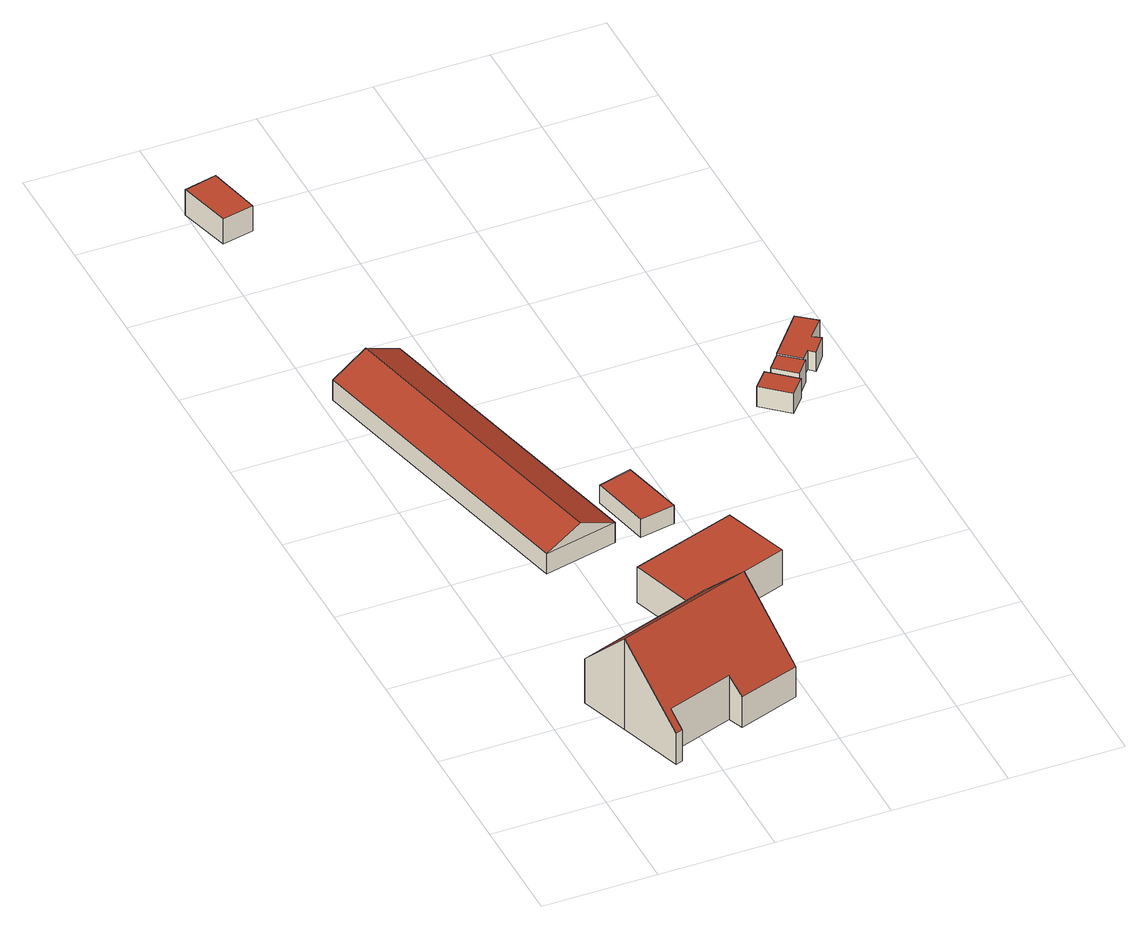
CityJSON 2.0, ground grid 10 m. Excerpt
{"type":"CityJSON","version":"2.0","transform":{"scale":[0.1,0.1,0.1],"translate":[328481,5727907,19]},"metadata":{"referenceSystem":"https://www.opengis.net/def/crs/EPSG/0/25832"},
"CityObjects":{
"building1":{"type":"Building","attributes":{"Geometrietyp2DReferenz":"3000","Gemeindeschluessel":"05170048","function":"31001_1010","roofType":"3100","measuredHeight":9.01},"address":[{"country":"Germany","locality":"Wesel","thoroughfareNumber":"113","thoroughfareName":"Bislicher Straße"}],"geometry":[{"type":"Solid","lod":"2","boundaries":[[[[0,1,2,3]],[[4,5,1,0]],[[6,7,5,4]],[[8,9,7,6]],[[10,11,9,8]],[[12,13,11,10]],[[14,15,13,12]],[[16,17,15,14]],[[18,19,17,16]],[[3,2,19,18]],[[8,6,4,10]],[[0,3,18,16,14,12,10,4]],[[1,5,7,9,11,13,15,17,19,2]]]],"semantics":{"surfaces":[{"type":"WallSurface"},{"type":"RoofSurface"},{"type":"GroundSurface"}],"values":[[0,0,0,0,0,0,0,0,0,0,1,1,2]]}}]},
"building2":{"type":"Building","attributes":{"Geometrietyp2DReferenz":"3000","Gemeindeschluessel":"05170048","function":"31001_2723","roofType":"3100","measuredHeight":3.67},"address":[{"country":"Germany","locality":"Wesel","thoroughfareNumber":"115","thoroughfareName":"Bislicher Straße"}],"geometry":[{"type":"Solid","lod":"2","boundaries":[[[[20,21,22,23]],[[24,25,21,20]],[[26,27,25,24]],[[23,22,27,26]],[[20,28,24]],[[26,29,23]],[[23,29,28,20]],[[24,28,29,26]],[[21,25,27,22]]]],"semantics":{"surfaces":[{"type":"WallSurface"},{"type":"RoofSurface"},{"type":"GroundSurface"}],"values":[[0,0,0,0,0,0,1,1,2]]}}]},
"building3":{"type":"Building","attributes":{"Geometrietyp2DReferenz":"3000","Gemeindeschluessel":"05170048","function":"31001_2463","roofType":"1000","measuredHeight":3.53},"address":[{"country":"Germany","locality":"Wesel","thoroughfareNumber":"113","thoroughfareName":"Bislicher Straße"}],"geometry":[{"type":"Solid","lod":"2","boundaries":[[[[30,31,32,33]],[[34,35,31,30]],[[36,37,35,34]],[[33,32,37,36]],[[34,30,33,36]],[[31,35,37,32]]]],"semantics":{"surfaces":[{"type":"WallSurface"},{"type":"RoofSurface"},{"type":"GroundSurface"}],"values":[[0,0,0,0,1,2]]}}]},
"building4":{"type":"Building","attributes":{"Geometrietyp2DReferenz":"3000","Gemeindeschluessel":"05170048","function":"31001_2723","roofType":"1000","measuredHeight":2.51},"address":[{"country":"Germany","locality":"Wesel","thoroughfareNumber":"117","thoroughfareName":"Bislicher Straße"}],"geometry":[{"type":"Solid","lod":"2","boundaries":[[[[38,39,40,41]],[[42,43,39,38]],[[44,45,43,42]],[[41,40,45,44]],[[42,38,41,44]],[[39,43,45,40]]]],"semantics":{"surfaces":[{"type":"WallSurface"},{"type":"RoofSurface"},{"type":"GroundSurface"}],"values":[[0,0,0,0,1,2]]}}]},
"building5":{"type":"Building","attributes":{"Geometrietyp2DReferenz":"3000","Gemeindeschluessel":"05170048","function":"31001_2723","roofType":"1000","measuredHeight":1.84},"address":[{"country":"Germany","locality":"Wesel","thoroughfareNumber":"113","thoroughfareName":"Bislicher Straße"}],"geometry":[{"type":"Solid","lod":"2","boundaries":[[[[46,47,48,49]],[[50,51,47,46]],[[52,53,51,50]],[[49,48,53,52]],[[50,46,49,52]],[[47,51,53,48]]]],"semantics":{"surfaces":[{"type":"WallSurface"},{"type":"RoofSurface"},{"type":"GroundSurface"}],"values":[[0,0,0,0,1,2]]}}]},
"building6":{"type":"Building","attributes":{"Geometrietyp2DReferenz":"3000","Gemeindeschluessel":"05170048","function":"31001_2723","roofType":"1000","measuredHeight":1.99},"address":[{"country":"Germany","locality":"Wesel","thoroughfareNumber":"113","thoroughfareName":"Bislicher Straße"}],"geometry":[{"type":"Solid","lod":"2","boundaries":[[[[54,55,56,57]],[[58,59,55,54]],[[60,61,59,58]],[[57,56,61,60]],[[58,54,57,60]],[[55,59,61,56]]]],"semantics":{"surfaces":[{"type":"WallSurface"},{"type":"RoofSurface"},{"type":"GroundSurface"}],"values":[[0,0,0,0,1,2]]}}]},
"building7":{"type":"Building","attributes":{"Geometrietyp2DReferenz":"3000","Gemeindeschluessel":"05170048","function":"31001_2723","roofType":"9999","measuredHeight":2.18},"address":[{"country":"Germany","locality":"Wesel","thoroughfareNumber":"113","thoroughfareName":"Bislicher Straße"}],"geometry":[{"type":"Solid","lod":"2","boundaries":[[[[62,63,64,65]],[[63,66,67,64]],[[62,68,66,63]],[[65,69,68,62]],[[64,67,69,65]],[[66,68,69,67]]]],"semantics":{"surfaces":[{"type":"RoofSurface"},{"type":"WallSurface"},{"type":"GroundSurface"}],"values":[[0,1,1,1,1,2]]}}]},
"building8":{"type":"Building","attributes":{"Geometrietyp2DReferenz":"3000","Gemeindeschluessel":"05170048","function":"31001_1313","roofType":"1000","measuredHeight":1.93},"address":[{"country":"Germany","locality":"Wesel","thoroughfareNumber":"113","thoroughfareName":"Bislicher Straße"}],"geometry":[{"type":"Solid","lod":"2","boundaries":[[[[70,71,72,73]],[[74,75,71,70]],[[76,77,75,74]],[[78,79,77,76]],[[80,81,79,78]],[[82,83,81,80]],[[84,85,83,82]],[[73,72,85,84]],[[82,80,78,76,74,70,73,84]],[[71,75,77,79,81,83,85,72]]]],"semantics":{"surfaces":[{"type":"WallSurface"},{"type":"RoofSurface"},{"type":"GroundSurface"}],"values":[[0,0,0,0,0,0,0,0,1,2]]}}]}
},
"vertices":[
[62,4,49],[62,4,18],[68,6,18],[68,6,49],[43,61,108],[43,61,18],[28,104,62],[28,104,18],[148,145,62],[148,145,18],[163,101,108],[163,101,18],[182,44,48],[182,44,18],[128,26,48],[128,26,18],[123,39,62],[123,39,18],[64,19,62],[64,19,18],
[139,296,24],[139,296,4],[74,565,4],[74,565,24],[74,281,24],[74,281,4],[10,550,24],[10,550,4],[106,288,40],[42,558,40],
[234,187,45],[234,187,10],[214,244,10],[214,244,45],[140,155,45],[140,155,10],[121,213,45],[121,213,10],
[40,772,28],[40,772,3],[29,819,3],[29,819,28],[12,766,28],[12,766,3],[0,812,28],[0,812,3],
[190,297,24],[190,297,6],[177,352,6],[177,352,24],[159,291,24],[159,291,6],[147,344,24],[147,344,6],
[333,388,24],[333,388,4],[346,403,4],[346,403,24],[310,408,24],[310,408,4],[323,423,24],[323,423,4],
[329,424,25],[347,408,25],[358,422,25],[340,437,25],[347,408,3],[358,422,3],[329,424,3],[340,437,3],
[390,467,22],[390,467,3],[374,480,3],[374,480,22],[376,451,22],[376,451,3],[383,446,22],[383,446,3],[371,431,22],[371,431,3],[366,436,22],[366,436,3],[359,428,22],[359,428,3],[342,442,22],[342,442,3]
]}
